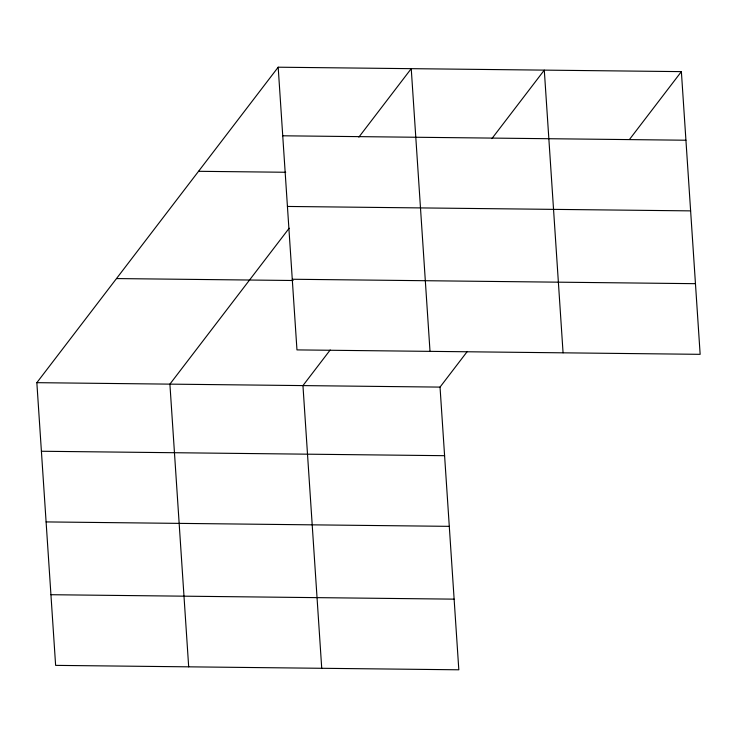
<?xml version="1.0" encoding="UTF-8"?>
<svg xmlns="http://www.w3.org/2000/svg" width="737" height="737" viewBox="0 0 737 737"><rect width="100%" height="100%" fill="white"/><g stroke="black" fill="none" stroke-linecap="round" stroke-linejoin="round"><path stroke-width="1.11" d="M467.286 351.485L440.035 387.1L458.819 669.795L55.625 665.373L36.85 382.669L278.181 67.205L681.375 71.627L700.15 354.331L296.965 349.9L278.181 67.205M289.18 228.212L169.906 384.124L188.681 666.828M358.845 137.156L411.237 68.661L430.012 351.365M330.204 349.974L302.953 385.589L321.728 668.293M491.892 138.611L544.293 70.126L563.068 352.83M629.674 139.21L681.375 71.627M282.741 135.792L685.926 140.223M198.548 171.306L285.716 172.265M287.43 206.452L690.624 210.874M292.267 279.249L695.461 283.681M116.492 278.568L293.133 280.502M36.85 382.669L440.035 387.1M41.41 451.256L444.595 455.687M46.099 521.916L449.284 526.347M50.936 594.713L454.121 599.144"/></g></svg>
